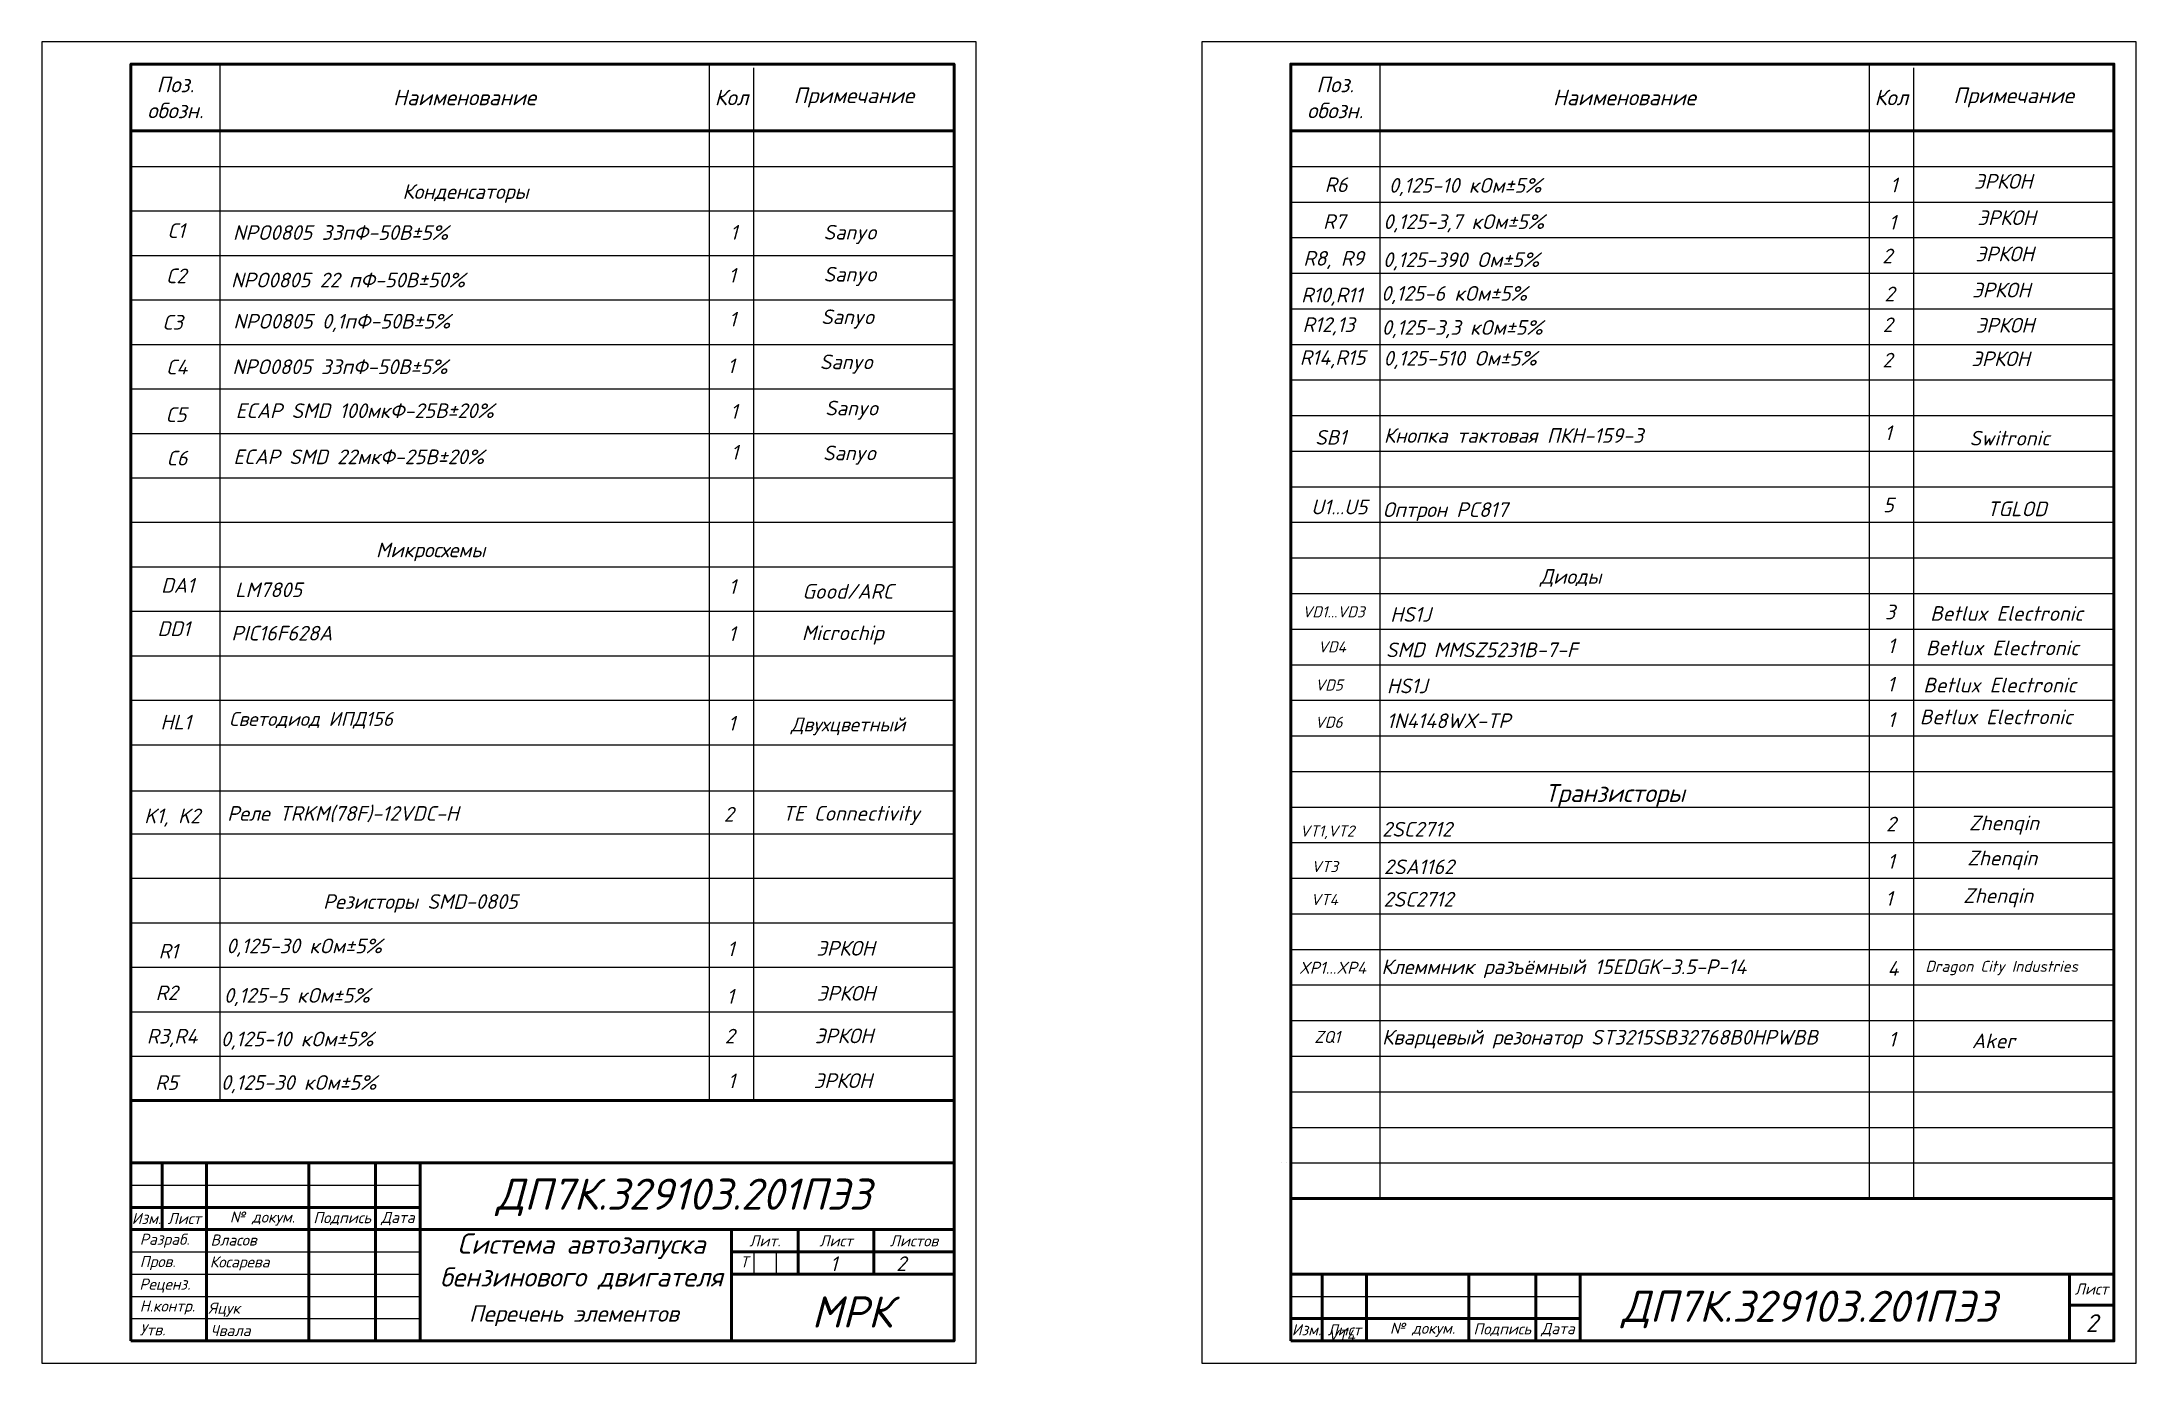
# Model space of a CAD drawing. Header units: millimetres. Extents: x -7 to 464, y 4 to 301.
import ezdxf

# ---------------------------------------------------------------- set-up
doc = ezdxf.new("R2010")
doc.units = ezdxf.units.MM
doc.styles.get("Standard").update_dxf_attribs({"font": 'isocpeui.ttf'})
doc.styles.add('Мой', font='isocpeui.ttf')

msp = doc.modelspace()

# ---------------------------------------------------------------- linework, layer by layer
for p, q in [((33.07, 296), (33.07, 63)), ((143.07, 296), (143.07, 63)), ((153.03, 295.13), (153.03, 63)), ((293.73, 296), (293.73, 41)), ((403.73, 296), (403.73, 41)), ((413.69, 295.13), (413.69, 41)), ((13.07, 281), (13.07, 273)), ((273.73, 281), (273.73, 273)), ((13.07, 273), (13.07, 265)), ((13.07, 273), (198.07, 273)), ((273.73, 273), (458.73, 273)), ((273.73, 265), (458.73, 265)), ((13.07, 263), (198.07, 263)), ((273.73, 257), (273.73, 249)), ((273.73, 257), (458.73, 257)), ((13.07, 253), (198.07, 253)), ((273.73, 249), (458.73, 249)), ((13.07, 243), (198.07, 243)), ((273.73, 241), (458.73, 241)), ((13.07, 233), (198.07, 233)), ((273.73, 233), (458.73, 233)), ((13.07, 223), (198.07, 223)), ((273.73, 225), (458.73, 225)), ((273.73, 217), (458.73, 217)), ((13.07, 213), (198.07, 213)), ((273.73, 209), (458.73, 209)), ((13.07, 203), (198.07, 203)), ((273.73, 201), (458.73, 201)), ((13.07, 193), (198.07, 193)), ((273.73, 193), (458.73, 193)), ((273.73, 185), (458.73, 185)), ((13.07, 183), (198.07, 183)), ((273.73, 177), (458.73, 177)), ((13.07, 173), (198.07, 173)), ((273.73, 169), (458.73, 169)), ((13.07, 163), (198.07, 163)), ((273.73, 161), (458.73, 161)), ((13.07, 153), (198.07, 153)), ((273.73, 153), (458.73, 153)), ((13.07, 143), (198.07, 143)), ((273.73, 145), (458.73, 145)), ((273.73, 137), (458.73, 137)), ((13.07, 132.68), (198.07, 132.68)), ((273.73, 129), (458.73, 129)), ((13.07, 123), (198.07, 123)), ((273.73, 121), (458.73, 121)), ((13.07, 113), (198.07, 113)), ((273.73, 113), (458.73, 113)), ((273.73, 105), (458.73, 105)), ((13.07, 103), (198.07, 103)), ((273.73, 97), (458.73, 97)), ((13.07, 93), (198.07, 93)), ((273.73, 89), (458.73, 89)), ((13.07, 83), (198.07, 83)), ((273.73, 81), (458.73, 81)), ((13.07, 73), (198.07, 73)), ((273.73, 73), (458.73, 73)), ((273.73, 65), (458.73, 65)), ((273.73, 57), (458.73, 57)), ((13.07, 9), (13.07, 49)), ((108.07, 49), (108.07, 49)), ((271.73, 49), (271.73, 49)), ((272.73, 49), (272.73, 49)), ((273.73, 9), (273.73, 49)), ((273.73, 49), (458.73, 49)), ((368.73, 49), (368.73, 49)), ((13.07, 44), (78.07, 44)), ((13.07, 29), (78.07, 29)), ((153.07, 29), (153.07, 24)), ((158.07, 29), (158.07, 24)), ((13.07, 24), (78.07, 24)), ((13.07, 19), (78.07, 19)), ((273.79, 19), (338.79, 19)), ((13.07, 14), (78.07, 14))]:
    msp.add_line(p, q)
at = {"lineweight": 50}
for p, q in [((13.07, 281), (198.07, 281)), ((273.73, 281), (458.73, 281)), ((13.07, 63), (198.07, 63)), ((13.07, 49), (198.07, 49)), ((20.07, 49), (20.07, 34)), ((30.07, 49), (30.07, 9)), ((53.07, 49), (53.07, 9)), ((68.07, 49), (68.07, 9)), ((78.07, 49), (78.07, 9)), ((13.07, 39), (78.07, 39)), ((273.73, 41), (458.73, 41)), ((13.07, 34), (198.07, 34)), ((148.07, 34), (148.07, 9)), ((163.07, 34), (163.07, 24)), ((180.07, 34), (180.07, 24)), ((148.07, 29), (198.07, 29)), ((148.07, 29), (148.07, 24)), ((148.07, 24), (198.07, 24)), ((273.79, 24), (458.79, 24)), ((280.79, 24), (280.79, 9)), ((290.79, 24), (290.79, 9)), ((313.79, 24), (313.79, 9)), ((328.79, 24), (328.79, 9)), ((338.79, 24), (338.79, 9)), ((448.79, 24), (448.79, 9)), ((458.79, 17), (448.79, 17)), ((273.79, 14), (338.79, 14)), ((273.79, 9), (458.79, 9))]:
    msp.add_line(p, q, dxfattribs=at)
for points in [[(-6.93, 4), (203.07, 4), (203.07, 301), (-6.93, 301)], [(253.73, 4), (463.73, 4), (463.73, 301), (253.73, 301)]]:
    msp.add_lwpolyline(points, close=True)
for points in [[(13.07, 9), (198.07, 9), (198.07, 296), (13.07, 296)], [(273.73, 9), (458.73, 9), (458.73, 296), (273.73, 296)]]:
    msp.add_lwpolyline(points, close=True, dxfattribs=at)

# ---------------------------------------------------------------- texts
for s, width, insert, char_height, attachment_point in [('\\pxqc;{\\fISOCPEUR|b0|i1|c204|p34;Поз.\\Pобозн.}', 20, (23.07, 288.5), 3.5, 5), ('\\pxqc;{\\fISOCPEUR|b0|i1|c204|p34;Поз.\\Pобозн.}', 20, (283.73, 288.5), 3.5, 5), ('{\\fISOCPEUR|b0|i1|c204|p34;Наименование}', 110, (88.07, 288.5), 3.5, 5), ('{\\fISOCPEUR|b0|i1|c204|p34;Наименование}', 110, (348.73, 288.5), 3.5, 5), ('Изм.', 7, (16.57, 36.5), 2.5, 5), ('Лист', 10, (25.07, 36.5), 2.5, 5), ('№ докум.', 20.8786, (42.63, 36.5), 2.5, 5), ('Подпись', 15, (60.57, 36.5), 2.5, 5), ('Дата', 10, (73.07, 36.5), 2.5, 5), ('\\pi2;Разраб.', 17, (13.07, 31.5), 2.5, 4), ('Лит.', 15, (155.57, 31.5), 2.5, 5), ('Лист', 17, (171.57, 31.5), 2.5, 5), ('Листов', 18, (189.07, 31.5), 2.5, 5), ('\\pxi0.8;Пров.', 17, (13.07, 26.5), 2.5, 4), ('\\pxi0.8;Реценз.', 17, (12.98, 21.42), 2.5, 4), ('Лист', 17, (453.71, 20.66), 2.5, 5), ('\\pi2;Н.контр.', 17, (13.07, 16.5), 2.5, 4), ('\\pi2;Утв.', 17, (13.07, 11.5), 2.5, 4), ('Изм.', 7, (277.29, 11.5), 2.5, 5), ('Лист', 10, (285.79, 11.5), 2.5, 5), ('№ докум.', 20.8786, (303.35, 11.5), 2.5, 5), ('Подпись', 15, (321.29, 11.5), 2.5, 5), ('Дата', 10, (333.79, 11.5), 2.5, 5)]:
    msp.add_mtext_dynamic_manual_height_columns(s, width=width, gutter_width=12.5, heights=[0], dxfattribs=dict(insert=insert, char_height=char_height, attachment_point=attachment_point))
at = {"style": 'Мой'}
for s, width, heights, insert, char_height, attachment_point in [('Кол', 10, [0], (148.07, 288.5), 3.5, 5), ('Примечание', 45.0381, [0], (175.55, 288.5), 3.5, 5), ('Кол', 10, [0], (408.73, 288.5), 3.5, 5), ('Примечание', 45.0381, [0], (436.21, 288.5), 3.5, 5), ('    Конденсаторы', 154, [0], (65.7, 269), 3.3, 1), ('R6', 28.1599, [0], (281.38, 270.53), 3.3, 1), ('0,125-10 кOм%%P5%', 160, [0], (295.8, 270.39), 3.3, 1), ('1', 52, [0], (408.45, 270.48), 3.3, 1), ('ЭРКОН', 99, [0], (427.32, 271.3), 3.3, 1), ('С1', 21.8847, [0], (21.36, 260.22), 3.3, 1), ('NPO0805 33пФ-50В%%P5% ', 115.3925, [0], (36.02, 259.79), 3.3, 1), ('Sanyo', 99, [0], (168.72, 259.87), 3.3, 1), ('R7', 5, [0], (281, 262.26), 3.3, 1), ('0,125-3,7 кOм%%P5%', 160, [0], (294.56, 262.24), 3.3, 1), ('1', 52, [0], (408.15, 262.1), 3.3, 1), ('ЭРКОН', 99, [0], (428.07, 263.13), 3.3, 1), ('2', 52, [0], (406.67, 254.51), 3.3, 1), ('ЭРКОН', 99, [0], (427.64, 254.98), 3.3, 1), ('С2', 5, [0], (21.06, 250.05), 3.3, 1), ('1', 52, [0], (147.39, 250.17), 3.3, 1), ('Sanyo', 99, [0], (168.72, 250.42), 3.3, 1), ('R8, R9', 22.3216, [0], (276.57, 253.99), 3.3, 1), ('\\pxt16;NPO0805 22 пФ-50В%%P50% ', 106.6902, [0], (35.58, 249.11), 3.3, 1), ('R10,R11', 5, [0], (276.08, 245.74), 3.3, 1), ('0,125-6 кOм%%P5%', 160, [0], (294.08, 246.11), 3.3, 1), ('2', 52, [55.09], (407.18, 245.98), 3.3, 1), ('ЭРКОН', 99, [0], (426.88, 246.86), 3.3, 1), ('Sanyo', 99, [0], (168.19, 240.85), 3.3, 1), ('С3', 17.5782, [0], (20.22, 239.62), 3.3, 1), ('NPO0805 0,1пФ-50В%%P5% ', 104.8443, [0], (36.1, 239.85), 3.3, 1), ('R12,13', 4.6827, [0], (276.39, 239.08), 3.3, 1), ('2', 52, [0], (406.77, 239.05), 3.3, 1), ('ЭРКОН', 99, [0], (427.72, 238.95), 3.3, 1), ('Sanyo', 99, [0], (167.89, 230.72), 3.3, 1), ('R14,R15', 24.1819, [0], (275.77, 231.69), 3.3, 1), ('2', 52, [55.09], (406.7, 231.11), 3.3, 1), ('ЭРКОН', 99, [0], (426.7, 231.4), 3.3, 1), ('С4', 21.8847, [0], (21.07, 229.56), 3.3, 1), ('NPO0805 33пФ-50В%%P5% ', 115.3925, [0], (35.88, 229.62), 3.3, 1), ('С5', 17.5782, [0], (20.95, 218.85), 3.3, 1), ('1', 5, [0], (147.79, 219.59), 3.3, 1), ('Sanyo', 99, [0], (169.08, 220.34), 3.3, 1), ('SB1', 4.6827, [0], (279.21, 213.75), 3.3, 1), ('Кнопка тактовая ПКН-159-3', 110, [0], (294.65, 214.17), 3.3, 1), ('1', 9.9619, [0], (407.17, 214.79), 3.3, 1), ('Switronic ', 99, [0], (426.29, 213.57), 3.3, 1), ('С6', 18.8841, [0], (21.18, 209.08), 3.3, 1), ('Sanyo', 99, [0], (168.59, 210.25), 3.3, 1), ('U1...U5', 19.6873, [0], (278.32, 198.09), 3.3, 1), ('5', 9.9619, [0], (406.86, 198.56), 3.3, 1), ('TGLOD', 99, [0], (430.18, 197.68), 3.3, 1), ('Оптрон PC817', 110, [0], (294.45, 197.5), 3.3, 1), ('DA1', 4.6827, [0], (19.87, 180.48), 3.3, 1), ('Good/ARC', 60.6754, [0], (163.98, 179.13), 3.3, 1), ('3', 9.9619, [0], (407.27, 174.5), 3.3, 1), ('Betlux Electronic', 99, [0], (417.45, 174.16), 3.3, 1), ('DD1', 4.6827, [0], (19.04, 170.75), 3.3, 1), ('Microchip', 99, [0], (163.86, 169.81), 3.3, 1), ('\\pxsm1;VD1...VD3', 27.8826, [2.13], (283.35, 172.88), 2.5, 5), ('VD4', 22.772, [0], (283, 165), 2.5, 5), ('1', 9.9619, [0], (407.86, 166.9), 3.3, 1), ('Betlux Electronic', 99, [0], (416.5, 166.42), 3.3, 1), ('VD5', 22.772, [0], (282.33, 156.43), 2.5, 5), ('1', 9.9619, [0], (407.75, 158.27), 3.3, 1), ('Betlux Electronic', 99, [0], (415.9, 158.06), 3.3, 1), ('Betlux Electronic', 99, [0], (415.1, 150.91), 3.3, 1), ('HL1', 4.6827, [0], (19.73, 149.74), 3.3, 1), ('1', 52, [0], (147.28, 149.48), 3.3, 1), ('VD6', 22.2621, [1.99], (282.27, 148.05), 2.5, 5), ('1', 9.9619, [0], (407.87, 150.28), 3.3, 1), ('Транзисторы', 110, [0], (330.87, 131.59), 4, 4), ('K1, K2', 29.5526, [0], (16.07, 128.65), 3.3, 1), ('Реле TRKM(78F)-12VDC-H', 160, [0], (34.72, 129.21), 3.3, 1), ('2', 52, [0], (146.32, 129.02), 3.3, 1), (' TE Connectivity', 99, [0], (157.4, 129.24), 3.3, 1), ('\\pxqc;Zhenqin', 45.0381, [0], (411.5, 127.08), 3.3, 1), ('VT1,VT2', 22.772, [0], (281.92, 123.32), 2.5, 5), ('2', 9.9619, [0], (407.51, 126.82), 3.3, 1), ('1', 9.9619, [0], (407.82, 118.43), 3.3, 1), ('\\pxqc;Zhenqin', 45.0381, [0], (411.12, 119.19), 3.3, 1), ('VT3', 22.772, [0], (281.37, 115.61), 2.5, 5), ('\\pxql;Резисторы SMD-0805 ', 142, [5.2], (56.26, 109.41), 3.3, 1), ('VT4', 22.772, [0], (281.29, 108.19), 2.5, 5), ('1', 9.9619, [0], (407.37, 110.1), 3.3, 1), ('\\pxqc;Zhenqin', 45.0381, [0], (410.19, 110.74), 3.3, 1), ('ЭРКОН', 99, [0], (167.13, 98.9), 3.3, 1), ('R1', 28.1599, [0], (19.3, 98.25), 3.3, 1), ('1', 52, [0], (147.08, 98.78), 3.3, 1), ('Клеммник разъёмный 15EDGK-3.5-P-14', 106.7631, [0], (294.11, 92.64), 3.3, 4), ('4', 9.9619, [0], (407.85, 94.36), 3.3, 1), ('R2', 5, [0], (18.63, 88.89), 3.3, 1), ('1', 52, [0], (146.96, 88.1), 3.3, 1), ('ЭРКОН', 99, [0], (167.24, 88.78), 3.3, 1), ('\\pxqc;R3,R4', 24.2914, [0], (10.19, 79.13), 3.3, 1), ('0,125-10 кOм%%P5%', 160, [0], (33.29, 78.51), 3.3, 1), ('2', 52, [0], (146.53, 79.15), 3.3, 1), ('ЭРКОН', 99, [0], (166.79, 79.21), 3.3, 1), ('ZQ1', 22.772, [0], (281.94, 77.32), 2.7, 5), ('Кварцевый резонатор ST3215SB32768B0HPWBB', 106.7631, [0], (294.25, 76.81), 3.3, 4), ('1', 9.9619, [0], (408.07, 78.45), 3.3, 1), ('Aker', 99, [0], (426.82, 78.09), 3.3, 1), ('R5', 28.1599, [0], (18.53, 68.72), 3.3, 1), ('1', 52, [0], (147.23, 69.09), 3.3, 1), ('ЭРКОН', 99, [0], (166.53, 69.15), 3.3, 1), ('\\pxqc;С{\\H0.93478x;истема автозапуска бензинового двигателя}', 73.2474, [20.31], (77.7, 33.18), 4.6, 1), ('Власов', 18, [0], (30.98, 32.92), 2.5, 1), ('Косарева', 16, [0], (30.81, 28), 2.5, 1), ('T', 50, [0], (149.93, 28.03), 2.5, 1), ('1', 50, [0], (170.2, 28), 3.3, 1), ('2', 3.5, [0], (185.07, 28), 3.3, 1), ('МРК', 21, [0], (166.07, 19), 7, 1), ('Яцук', 16, [0], (30.5, 17.61), 2.5, 1), ('Перечень элементов', 56.7693, [0], (89.07, 17), 3.7, 1), ('2', 9.9464, [0], (453.76, 13), 4, 5), ('Чвала', 16, [0], (30.95, 12.57), 2.5, 1), ('VT4', 22.772, [0], (285.12, 10.25), 2.5, 5)]:
    msp.add_mtext_dynamic_manual_height_columns(s, width=width, gutter_width=12.5, heights=heights, dxfattribs=dict(at, insert=insert, char_height=char_height, attachment_point=attachment_point))
at = {"char_height": 3.3, "attachment_point": 1, "style": 'Мой'}
for s, insert, width in [('1', (147.74, 259.83), 104.8443), ('0,125-390 Oм±5%', (294.47, 253.68), 104.8443), ('1', (147.48, 240.31), 104.8443), ('0,125-3,3 кOм±5%', (294.21, 238.45), 104.8443), ('0,125-510 Oм±5% ', (294.6, 231.53), 104.8443), ('1', (147.13, 229.82), 104.8443), ('1', (147.94, 210.4), 104.8443), ('Микросхемы', (68.14, 188.45), 104.8443), ('LM7805', (36.48, 179.48), 104.8443), ('1', (147.45, 180.22), 104.8443), ('Диоды', (329.75, 182.48), 124.3656), ('PIC16F628A', (35.65, 169.73), 104.8443), ('1', (147.34, 169.62), 104.8443), ('HS1J', (296.12, 173.95), 124.3656), ('HS1J', (295.35, 157.88), 124.3656), ('{\\H0.95x;Светодиод ИПД156}', (35.16, 150.37), 104.8443), ('{\\H0.95x;Двухцветный}', (161.4, 149.13), 104.8443), ('0,125-30 кOм±5%', (34.54, 99.43), 104.8443), (' {\\H0.75x;Dragon City Industries}', (414.27, 94.43), 60.6754), ('0,125-5 кOм±5%', (33.98, 88.31), 104.8443), ('0,125-30 кOм±5%', (33.32, 68.73), 104.8443)]:
    msp.add_mtext(s, dxfattribs=dict(at, insert=insert, width=width))
at = {"color": 32, "true_color": 0xcd6928, "style": 'Мой'}
for s, width, insert, char_height, attachment_point in [('{\\C7; ECAP SMD 100мкФ-25В%%P20% } ', 104.8443, (34.53, 219.74), 3.3, 1), ('{\\C7;ECAP SMD 22мкФ-25В%%P20% }', 106.6645, (36.11, 209.37), 3.3, 1), ('{\\C7;SMD MMSZ5231B-7-F}', 110, (295.12, 164.34), 3.3, 4), ('{\\C7;1N4148WX-TP}', 110, (295.3, 148.39), 3.3, 4), ('{\\C256;2SC2712}', 110, (294.27, 124.01), 3.3, 4), ('{\\C256;2SA1162}', 110, (294.66, 115.56), 3.3, 4), ('{\\C256;2SC2712}', 110, (294.57, 108.27), 3.3, 4), ('{\\C7;XP1...XP4}', 22.772, (283.13, 92.87), 2.7, 5)]:
    msp.add_mtext_dynamic_manual_height_columns(s, width=width, gutter_width=12.5, heights=[0], dxfattribs=dict(at, insert=insert, char_height=char_height, attachment_point=attachment_point))
at = {"color": 0, "lineweight": 30, "char_height": 7, "attachment_point": 1}
for insert in [(95.17, 45.48), (348.12, 20.28)]:
    msp.add_mtext_dynamic_manual_height_columns('ДП7К.329103.201ПЭ3', width=92.4945, gutter_width=12.5, heights=[0], dxfattribs=dict(at, insert=insert))

doc.saveas('drawing.dxf')
